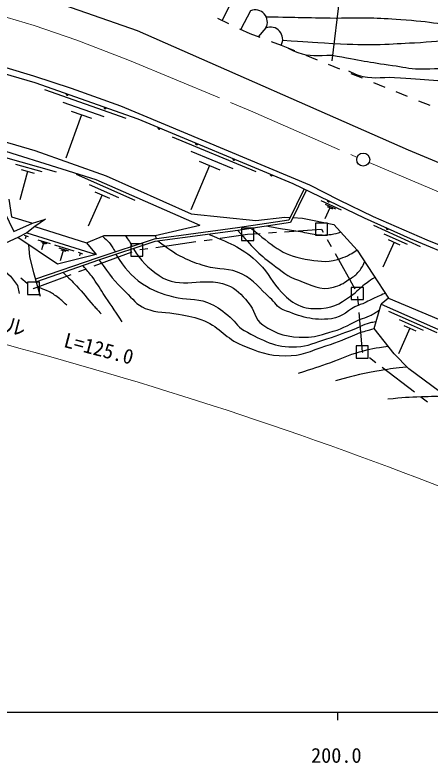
# Model space of a CAD drawing. Units: millimetres, scale not verified. Extents: x 40000 to 680000, y 20000 to 380000.
# Drawn here: x 228212 to 279404, y 198715 to 290970 of the extents above; entities that cross this region are included whole.
import ezdxf
from ezdxf.enums import TextEntityAlignment as Align

# ---------------------------------------------------------------- set-up
doc = ezdxf.new("R2010")
doc.units = ezdxf.units.MM
doc.header["$LTSCALE"] = 1000
doc.linetypes.add('CHAIN', pattern=[18.5, 12, -1.5, 3.5, -1.5])
for name, color, linetype, lineweight in [('M-BGD', 7, 'Continuous', 25), ('M-BMK', 2, 'CHAIN', 13), ('M-BMK-ROW', 30, 'Continuous', 25), ('M-BMK-SRVR', 3, 'Continuous', 25), ('M-STR-HTXT', 7, 'Continuous', 13), ('M-STR-STRC', 7, 'Continuous', 25), ('M-TTL-BAND', 7, 'Continuous', 25)]:
    doc.layers.add(name, color=color, linetype=linetype, lineweight=lineweight)
doc.styles.add('ＭＳ ゴシック', font='')
doc.styles.get('ＭＳ ゴシック').set_extended_font_data('MS Gothic')

msp = doc.modelspace()

# ---------------------------------------------------------------- linework, layer by layer
at = {"layer": 'M-BGD'}
for p, q in [((254897, 292532), (253775, 290280)), ((257275, 291497), (256065, 289199)), ((253191, 290555), (254547, 289915)), ((255904, 289275), (257166, 288679)), ((259135, 289398), (258216, 288290)), ((257166, 288679), (258404, 288220)), ((259810, 287699), (261048, 287240)), ((261048, 287240), (262687, 286578)), ((264078, 286016), (265468, 285454)), ((266859, 284892), (268250, 284330)), ((269641, 283768), (271031, 283206)), ((272422, 282644), (273813, 282082)), ((231846, 281788), (241904, 278234)), ((275204, 281520), (276594, 280958)), ((234124, 280229), (239153, 278452)), ((277985, 280396), (279376, 279834)), ((236401, 278670), (234506, 273305)), ((235144, 279114), (237658, 278226)), ((247615, 275941), (257929, 271651)), ((249908, 274181), (255064, 272036)), ((226739, 273464), (233304, 271638)), ((228259, 272570), (231541, 271657)), ((252200, 272421), (249912, 266920)), ((250911, 272957), (253489, 271884)), ((229778, 271676), (228804, 268175)), ((228957, 271904), (230599, 271447)), ((235772, 271320), (242976, 268150)), ((237362, 270047), (240963, 268462)), ((238951, 268775), (237260, 264933)), ((238051, 269171), (239852, 268378)), ((265926, 268105), (268457, 266957)), ((266482, 267650), (267748, 267076)), ((267038, 267194), (266426, 265843)), ((266722, 267337), (267355, 267050)), ((261477, 266037), (262141, 266002)), ((272438, 265029), (278198, 262417)), ((229663, 264112), (238216, 261419)), ((273704, 263992), (276584, 262686)), ((229337, 263795), (229858, 263631)), ((229598, 263713), (229488, 263366)), ((231050, 263256), (232544, 262785)), ((231392, 263038), (232139, 262803)), ((274970, 262955), (273577, 259883)), ((274250, 263281), (275690, 262628)), ((231735, 262821), (231484, 262025)), ((231548, 262880), (231921, 262763)), ((233086, 262615), (235454, 261869)), ((233628, 262270), (234812, 261898)), ((233874, 262019), (234466, 261833)), ((237031, 262866), (238216, 261419)), ((234170, 261926), (233773, 260663)), ((235999, 261697), (236534, 261529)), ((236266, 261613), (236154, 261256)), ((274262, 256049), (273388, 255293)), ((274287, 254457), (280242, 251818)), ((275600, 253400), (278577, 252081)), ((276912, 252344), (275505, 249168)), ((276168, 252674), (277657, 252014))]:
    msp.add_line(p, q, dxfattribs=at)
for points in [[(180874, 299819), (187986, 299819), (192304, 299734), (197384, 299480), (200856, 299226), (209830, 298210), (213217, 297702), (217704, 296856), (221091, 296094), (225917, 294824), (232436, 292876), (243274, 289066), (276717, 274334), (282644, 271879)], [(170799, 290252), (185700, 290421), (192474, 290167), (201025, 289574), (213048, 287966), (217789, 286950), (223631, 285510), (230489, 283478), (235146, 281954), (241242, 279753), (264525, 270016), (268166, 268154), (272399, 266122), (279003, 263243), (284422, 261042)], [(167188, 289232), (175371, 289574), (183584, 289574), (188410, 289490), (196199, 289151), (201872, 288643), (208391, 287881), (211185, 287458), (215672, 286611), (220160, 285595), (223716, 284664), (230658, 282632), (243358, 278144), (262493, 270186), (271298, 265952), (276971, 263412), (283067, 260872), (293058, 257147)], [(197723, 279330), (198570, 280684), (202380, 280261), (206698, 279668), (212286, 278737), (217281, 277721), (220668, 276959), (226594, 275435), (230658, 274250), (239464, 271117), (249962, 266460), (257921, 265614), (261477, 266037)], [(212624, 277806), (222171, 275707), (238187, 270694), (251030, 265042)], [(263861, 269530), (261974, 265660), (255657, 264711), (245395, 263337), (238430, 261022), (230746, 258375)], [(264153, 269387), (262191, 265364), (255702, 264389), (245468, 263019), (238534, 260714), (230852, 258068)], [(226353, 267765), (228082, 264270), (230370, 265286)], [(227465, 268262), (227798, 266075), (230370, 265286), (231972, 265772), (230661, 264874), (237031, 262866), (239208, 263758), (245496, 263755), (251030, 265042)], [(262493, 265984), (263661, 265922), (267551, 265113), (270404, 261945), (274262, 256049), (284579, 251719), (288812, 250261)], [(230661, 264874), (229663, 264112), (228575, 263517), (221919, 260484), (220827, 260315)], [(238216, 261419), (233460, 260234), (228575, 263517)], [(225431, 262085), (225572, 260555), (227659, 258760), (228508, 257619), (228727, 256625)], [(231359, 256236), (230546, 259172), (230061, 261186), (229937, 262602)], [(286641, 245017), (284028, 244168), (281537, 243844), (276776, 247322), (274964, 249193), (272495, 252288), (273388, 255293)], [(273388, 255293), (281464, 251714), (289827, 248689)]]:
    msp.add_lwpolyline(points, dxfattribs=at)
for centre, radius, start, end in [((257836, 290094), 1511, 331.32637, 111.77689), ((259722, 287965), 1511, 331.32637, 111.77689), ((234651, 281221), 150, 160.53999, 340.53999), ((234651, 281221), 120, 160.53999, 340.53999), ((234651, 281221), 100, 160.53999, 340.53999), ((234651, 281221), 100, 160.53999, 340.53999), ((234651, 281221), 100, 160.53999, 340.53999), ((234651, 281221), 100, 160.53999, 340.53999), ((239366, 279555), 150, 160.53999, 340.53999), ((239366, 279555), 120, 160.53999, 340.53999), ((239366, 279555), 100, 160.53999, 340.53999), ((239366, 279555), 100, 160.53999, 340.53999), ((239366, 279555), 100, 160.53999, 340.53999), ((239366, 279555), 100, 160.53999, 340.53999), ((246001, 277045), 150, 157.41615, 337.41615), ((246001, 277045), 120, 157.41615, 337.41615), ((246001, 277045), 100, 157.41615, 337.41615), ((246001, 277045), 100, 157.41615, 337.41615), ((246001, 277045), 100, 157.41615, 337.41615), ((246001, 277045), 100, 157.41615, 337.41615), ((250617, 275125), 150, 157.41615, 337.41615), ((250617, 275125), 120, 157.41615, 337.41615), ((250617, 275125), 100, 157.41615, 337.41615), ((250617, 275125), 100, 157.41615, 337.41615), ((250617, 275125), 100, 157.41615, 337.41615), ((250617, 275125), 100, 157.41615, 337.41615), ((255234, 273205), 150, 157.41615, 337.41615), ((255234, 273205), 120, 157.41615, 337.41615), ((255234, 273205), 100, 157.41615, 337.41615), ((255234, 273205), 100, 157.41615, 337.41615), ((255234, 273205), 100, 157.41615, 337.41615), ((255234, 273205), 100, 157.41615, 337.41615), ((259851, 271285), 150, 157.41615, 337.41615), ((259851, 271285), 120, 157.41615, 337.41615), ((259851, 271285), 100, 157.41615, 337.41615), ((259851, 271285), 100, 157.41615, 337.41615), ((259851, 271285), 100, 157.41615, 337.41615), ((259851, 271285), 100, 157.41615, 337.41615), ((266896, 268069), 150, 154.32318, 334.32318), ((266896, 268069), 120, 154.32318, 334.32318), ((266896, 268069), 100, 154.32318, 334.32318), ((266896, 268069), 100, 154.32318, 334.32318), ((266896, 268069), 100, 154.32318, 334.32318), ((266896, 268069), 100, 154.32318, 334.32318), ((274135, 264682), 150, 155.87902, 335.87902), ((274135, 264682), 120, 155.87902, 335.87902), ((274135, 264682), 100, 155.87902, 335.87902), ((274135, 264682), 100, 155.87902, 335.87902), ((274135, 264682), 100, 155.87902, 335.87902), ((274135, 264682), 100, 155.87902, 335.87902)]:
    msp.add_arc(centre, radius, start, end, dxfattribs=at)
for points in [[(259237, 290745), (263532, 290668), (263532, 290668), (267827, 290590)], [(261243, 287855), (264323, 287656), (264323, 287656), (267404, 287458)], [(270790, 251813), (271642, 252051), (271642, 252051), (272495, 252288)]]:
    msp.add_open_spline(points, degree=3, dxfattribs=at)
for points, knots in [([(267827, 290590), (271568, 290652), (272684, 290640), (275786, 290421), (279583, 290152), (280928, 289874), (285438, 289066)], [0, 0, 0, 0, 1, 1, 1, 2, 2, 2, 2]), ([(267404, 287458), (270190, 287341), (270964, 287289), (273245, 287340), (274900, 287377), (275825, 287477), (277479, 287542), (279615, 287627), (280832, 287965), (282951, 287680), (283931, 287548), (284319, 287498), (285438, 287204)], [0, 0, 0, 0, 1, 1, 1, 2, 2, 2, 3, 3, 3, 4, 4, 4, 4]), ([(261900, 286865), (262400, 286587), (262611, 286527), (263086, 286357), (264647, 285797), (265438, 285976), (267319, 286018)], [0, 0, 0, 0, 1, 1, 1, 2, 2, 2, 2]), ([(267319, 286018), (270896, 285360), (271845, 285154), (274770, 284748), (276058, 284570), (276771, 284335), (278072, 284325), (279970, 284311), (281034, 284403), (282927, 284549), (283813, 284618), (284378, 284459), (285184, 284833), (285251, 284864), (285283, 284873), (285353, 284918)], [0, 0, 0, 0, 1, 1, 1, 2, 2, 2, 3, 3, 3, 4, 4, 4, 5, 5, 5, 5]), ([(269351, 284071), (269848, 283792), (270062, 283733), (270536, 283563), (272187, 282971), (273267, 283382), (275017, 283263), (279054, 282991), (280318, 282900), (285353, 282547)], [0, 0, 0, 0, 1, 1, 1, 2, 2, 2, 3, 3, 3, 3]), ([(268403, 264167), (267871, 263995), (267683, 263951), (267209, 263875), (266508, 263761), (266097, 263778), (265390, 263850), (264622, 263929), (264209, 264085), (263448, 264214), (262579, 264362), (262085, 264403), (261216, 264554), (260455, 264686), (260207, 264735), (259274, 264926)], [0, 0, 0, 0, 1, 1, 1, 2, 2, 2, 3, 3, 3, 4, 4, 4, 5, 5, 5, 5]), ([(252170, 263916), (255020, 262668), (256327, 262268), (258308, 260319), (259583, 259066), (259875, 257988), (261138, 256724), (261929, 255933), (262422, 255455), (263468, 255062), (264387, 254717), (264984, 254731), (265964, 254776), (267768, 254859), (268567, 255614), (270169, 256698)], [0, 0, 0, 0, 1, 1, 1, 2, 2, 2, 3, 3, 3, 4, 4, 4, 5, 5, 5, 5]), ([(255702, 264389), (257525, 262358), (258098, 261596), (259986, 260226), (261172, 259367), (261779, 258705), (263170, 258248), (264803, 257711), (265842, 256908), (267488, 257401), (268268, 257634), (268683, 257812), (269351, 258332)], [0, 0, 0, 0, 1, 1, 1, 2, 2, 2, 3, 3, 3, 4, 4, 4, 4]), ([(257369, 264639), (259899, 262631), (261068, 261334), (264017, 260872), (265555, 260632), (266511, 260378), (268002, 260825), (268986, 261120), (269438, 261343), (270367, 261973)], [0, 0, 0, 0, 1, 1, 1, 2, 2, 2, 3, 3, 3, 3]), ([(239004, 263674), (239398, 263341), (239526, 263223), (239815, 262891), (240171, 262482), (240272, 262289), (240591, 261740)], [0, 0, 0, 0, 1, 1, 1, 2, 2, 2, 2]), ([(241812, 263756), (242004, 263499), (242056, 263426), (242202, 263208), (242400, 262914), (242459, 262808), (242677, 262434)], [0, 0, 0, 0, 1, 1, 1, 2, 2, 2, 2]), ([(245496, 263755), (245535, 263666), (245548, 263638), (245570, 263559), (245590, 263485), (245594, 263456), (245606, 263366)], [0, 0, 0, 0, 1, 1, 1, 2, 2, 2, 2]), ([(273877, 256638), (273068, 256305), (272837, 256221), (272195, 255900), (271838, 255721), (271656, 255583), (271290, 255422), (271038, 255312), (270875, 255305), (270621, 255200), (269254, 254636), (268703, 253682), (267234, 253506), (264897, 253226), (263499, 253747), (261308, 254607), (260497, 254925), (260308, 255526), (259651, 256098), (258326, 257250), (257791, 258211), (256228, 259010), (254619, 259832), (253443, 259490), (251708, 259996), (250598, 260320), (249982, 260546), (248942, 261051), (247646, 261682), (247198, 262054), (245852, 263071)], [0, 0, 0, 0, 1, 1, 1, 2, 2, 2, 3, 3, 3, 4, 4, 4, 5, 5, 5, 6, 6, 6, 7, 7, 7, 8, 8, 8, 9, 9, 9, 10, 10, 10, 10]), ([(242818, 262138), (243812, 260572), (244521, 259865), (245983, 258840), (248691, 256943), (251279, 258842), (254365, 257655), (255579, 257188), (256069, 256513), (256949, 255556), (257834, 254593), (257676, 253464), (258768, 252744), (260550, 251569), (261882, 251193), (264017, 251220), (265174, 251235), (265808, 251485), (266922, 251799), (268470, 252235), (269027, 252565), (270706, 253422)], [0, 0, 0, 0, 1, 1, 1, 2, 2, 2, 3, 3, 3, 4, 4, 4, 5, 5, 5, 6, 6, 6, 7, 7, 7, 7]), ([(240650, 261417), (241853, 259688), (242360, 258863), (243956, 257812), (245302, 256925), (246204, 256633), (247761, 256216), (249368, 255785), (250408, 256111), (251963, 255519), (253043, 255108), (253552, 254650), (254474, 253954), (255334, 253306), (255533, 252575), (256482, 252067), (258805, 250823), (260283, 249917), (262916, 250035), (264436, 250103), (265226, 250589), (266679, 251038), (268277, 251532), (268814, 251749), (270706, 252490)], [0, 0, 0, 0, 1, 1, 1, 2, 2, 2, 3, 3, 3, 4, 4, 4, 5, 5, 5, 6, 6, 6, 7, 7, 7, 8, 8, 8, 8]), ([(238595, 260734), (240006, 258831), (240422, 258167), (241881, 256793), (242775, 255952), (243150, 255231), (244290, 254776), (245802, 254174), (246801, 254390), (248396, 254063), (249650, 253807), (250392, 253750), (251571, 253252), (253564, 252410), (254218, 251059), (256221, 250242), (258210, 249431), (259414, 248957), (261562, 248934), (263567, 248913), (264642, 249531), (266550, 250149), (268243, 250697), (268843, 250950), (270790, 251813)], [0, 0, 0, 0, 1, 1, 1, 2, 2, 2, 3, 3, 3, 4, 4, 4, 5, 5, 5, 6, 6, 6, 7, 7, 7, 8, 8, 8, 8]), ([(269351, 258332), (269901, 258649), (270128, 258787), (270515, 259202), (270931, 259647), (271045, 259912), (271329, 260531)], [0, 0, 0, 0, 1, 1, 1, 2, 2, 2, 2]), ([(241447, 253143), (240307, 254828), (240017, 255253), (239111, 256613), (238569, 257427), (238323, 257923), (237728, 258699), (237311, 259244), (237156, 259432), (236605, 260049)], [0, 0, 0, 0, 1, 1, 1, 2, 2, 2, 3, 3, 3, 3]), ([(234146, 259202), (234958, 258440), (235180, 258220), (235811, 257559), (236660, 256670), (237052, 256096), (237874, 255181), (238251, 254762), (238371, 254627), (238844, 254114)], [0, 0, 0, 0, 1, 1, 1, 2, 2, 2, 3, 3, 3, 3]), ([(272590, 258604), (271783, 258050), (271536, 257903), (270921, 257378), (270620, 257121), (270514, 257031), (270169, 256698)], [0, 0, 0, 0, 1, 1, 1, 2, 2, 2, 2]), ([(234598, 255181), (234069, 255682), (233905, 255842), (233409, 256200), (232957, 256527), (232702, 256719), (232196, 256952), (231765, 257151), (231585, 257208), (231050, 257355)], [0, 0, 0, 0, 1, 1, 1, 2, 2, 2, 3, 3, 3, 3]), ([(270706, 253422), (271290, 253587), (271484, 253646), (271953, 253862), (272460, 254096), (272639, 254223), (273180, 254594)], [0, 0, 0, 0, 1, 1, 1, 2, 2, 2, 2]), ([(272739, 253109), (272398, 253076), (272286, 253053), (272001, 252989), (271472, 252870), (271283, 252757), (270706, 252490)], [0, 0, 0, 0, 1, 1, 1, 2, 2, 2, 2]), ([(263177, 246809), (265113, 247416), (265628, 247574), (267181, 248119), (268568, 248607), (269294, 249035), (270711, 249430), (272057, 249805), (272576, 249886), (274220, 250126)], [0, 0, 0, 0, 1, 1, 1, 2, 2, 2, 3, 3, 3, 3]), ([(276554, 247551), (275040, 247400), (274607, 247333), (273368, 247137), (271137, 246783), (270380, 246545), (267726, 245863)], [0, 0, 0, 0, 1, 1, 1, 2, 2, 2, 2]), ([(274192, 243613), (276155, 243807), (276717, 243878), (278342, 243905), (279590, 243925), (280301, 244022), (281537, 243844), (282913, 243646), (283664, 243375), (284966, 242885), (286543, 242292), (287466, 241930), (288787, 240884), (289340, 240446), (289568, 240272), (290134, 239683)], [0, 0, 0, 0, 1, 1, 1, 2, 2, 2, 3, 3, 3, 4, 4, 4, 5, 5, 5, 5])]:
    msp.add_open_spline(points, degree=3, knots=knots, dxfattribs=at)
at = {"layer": 'M-BMK'}
for points in [[(175778, 296441), (184769, 296686), (190103, 296602), (194082, 296432), (198739, 296094), (202210, 295755), (208814, 294824), (211947, 294316), (215503, 293638), (219990, 292622), (224901, 291352), (230574, 289659), (235823, 287881), (242342, 285341), (257244, 279160), (270407, 273412)], [(271880, 272792), (282644, 268238), (287216, 266376), (292042, 264598), (296275, 263158), (300678, 261888), (306350, 260534), (310245, 259856), (315156, 259179), (321336, 258671), (323622, 258586), (328448, 258586), (331242, 258671), (334883, 258925), (340725, 259602), (343180, 259941), (354949, 262481), (364770, 265444), (367026, 266300)]]:
    msp.add_lwpolyline(points, dxfattribs=at)
at = {"layer": 'M-BMK-ROW'}
for p, q in [((266774, 265296), (265274, 265296)), ((265274, 265296), (265274, 263796)), ((266774, 263796), (266774, 265296)), ((253508, 263439), (256912, 263923)), ((257662, 264673), (256162, 264673)), ((256162, 264673), (256162, 263173)), ((256912, 263923), (258470, 264030)), ((257662, 263173), (257662, 264673)), ((259468, 264098), (260465, 264166)), ((261463, 264234), (266024, 264546)), ((266024, 264546), (266233, 264172)), ((245588, 262313), (250538, 263017)), ((251528, 263158), (252518, 263298)), ((256162, 263173), (257662, 263173)), ((265274, 263796), (266774, 263796)), ((266720, 263298), (267207, 262425)), ((243998, 262730), (242498, 262730)), ((242498, 262730), (242498, 261230)), ((243608, 262031), (244598, 262172)), ((243998, 261230), (243998, 262730)), ((237963, 260019), (242651, 261759)), ((242498, 261230), (243998, 261230)), ((267695, 261552), (270132, 257186)), ((236088, 259324), (237026, 259671)), ((228933, 258554), (229701, 257914)), ((230498, 257249), (235151, 258976)), ((231248, 257999), (229748, 257999)), ((229748, 257999), (229748, 256499)), ((231248, 256499), (231248, 257999)), ((229748, 256499), (231248, 256499)), ((230469, 257274), (230498, 257249)), ((271194, 257376), (269694, 257376)), ((269694, 257376), (269694, 255876)), ((271194, 255876), (271194, 257376)), ((269694, 255876), (271194, 255876)), ((270473, 256269), (270553, 255272)), ((270634, 254275), (271025, 249414)), ((271775, 250164), (270275, 250164)), ((270275, 250164), (270275, 248664)), ((271775, 248664), (271775, 250164)), ((271025, 249414), (271123, 249339)), ((270275, 248664), (271775, 248664)), ((271918, 248732), (272712, 248126)), ((273507, 247519), (277481, 244484)), ((278276, 243878), (279071, 243271))]:
    msp.add_line(p, q, dxfattribs=at)
at = {"layer": 'M-BMK-SRVR'}
msp.add_circle((271160, 273140), 800, dxfattribs=at)
at = {"layer": 'M-STR-HTXT'}
msp.add_arc((94368, -246150), 513908, 68.22346, 81.9048, dxfattribs=at)
at = {"layer": 'M-STR-STRC'}
msp.add_line((272349, 326770), (267277, 285304), dxfattribs=at)
at = {"layer": 'M-TTL-BAND'}
for p, q in [((40000, 205000), (579000, 205000)), ((268000, 205000), (268000, 204000))]:
    msp.add_line(p, q, dxfattribs=at)

# ---------------------------------------------------------------- texts
at = {"layer": 'M-STR-HTXT', "style": 'ＭＳ ゴシック'}
msp.add_text('ガードケーブル\u3000\u3000L=125.0', height=1833, rotation=345.333, dxfattribs=at).set_placement((227306, 251261), align=Align.BOTTOM_CENTER)
at = {"layer": 'M-TTL-BAND', "style": 'ＭＳ ゴシック'}
msp.add_text('200.0', height=1833, dxfattribs=at).set_placement((267844, 198195), align=Align.BOTTOM_CENTER)

doc.saveas('drawing.dxf')
